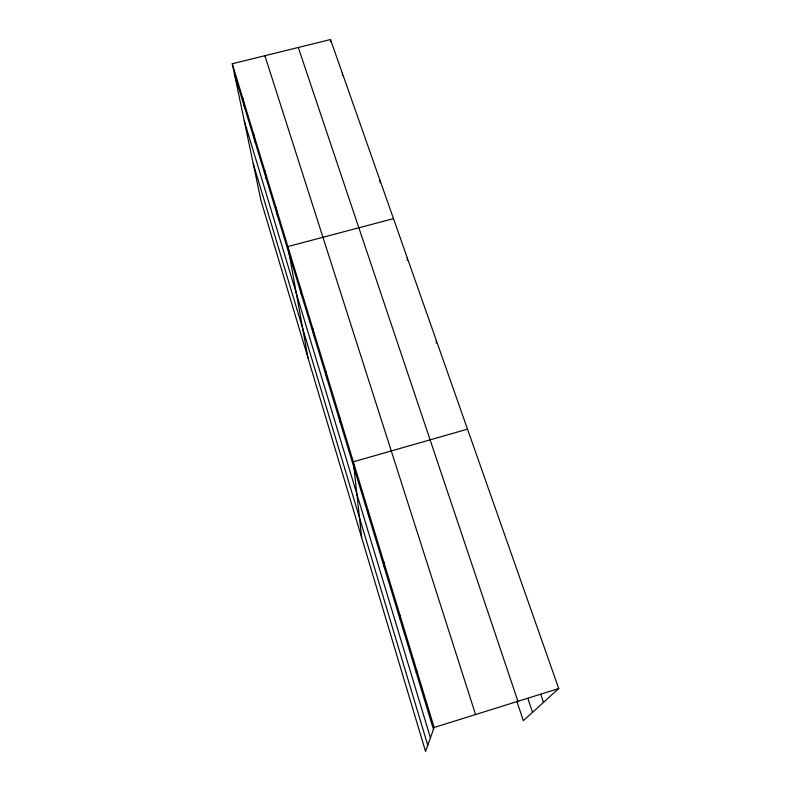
<?xml version="1.0" encoding="UTF-8"?>
<svg xmlns="http://www.w3.org/2000/svg" width="791" height="791" viewBox="0 0 791 791"><rect width="100%" height="100%" fill="white"/><g stroke="black" fill="none" stroke-linecap="round" stroke-linejoin="round"><path stroke-width="1.19" d="M407.266 260.358L407.316 257.985M399.851 618.691L399.939 615.052M436.187 343.126L436.395 340.674M416.333 672.963L416.699 670.175M232.277 63.735L434.13 727.502L425.538 751.45L260.961 200.469L232.277 63.735L330.5 39.55L558.723 688.536L523.335 720.67L516.82 701.251M434.13 727.502L558.723 688.536M467.511 429.167L353.33 461.796L361.655 537.593M393.483 218.642L287.875 246.555L307.986 357.888M540.708 694.231L543.506 702.349M527.815 698.404L532.541 712.315M298.286 47.48L517.927 701.301M264.886 55.706L475.569 714.54M234.413 73.919L433.458 729.371M244.271 120.894L430.433 737.815M253.229 163.608L427.763 745.231M242.718 98.064L244.745 107.942M253.486 133.452L255.394 143.003M264.59 169.966L266.379 179.161M276.049 207.647L277.7 216.457M300.096 286.747L301.47 294.707M312.732 328.305L313.938 335.78M325.803 371.276L326.831 378.236M339.329 415.75L340.17 422.157M368.29 510.976L368.705 516.118M330.5 39.55L330.687 41.864M342.335 73.197L342.483 75.442M383.813 562.035L383.991 566.445M380.085 180.546L380.135 182.83"/></g></svg>
